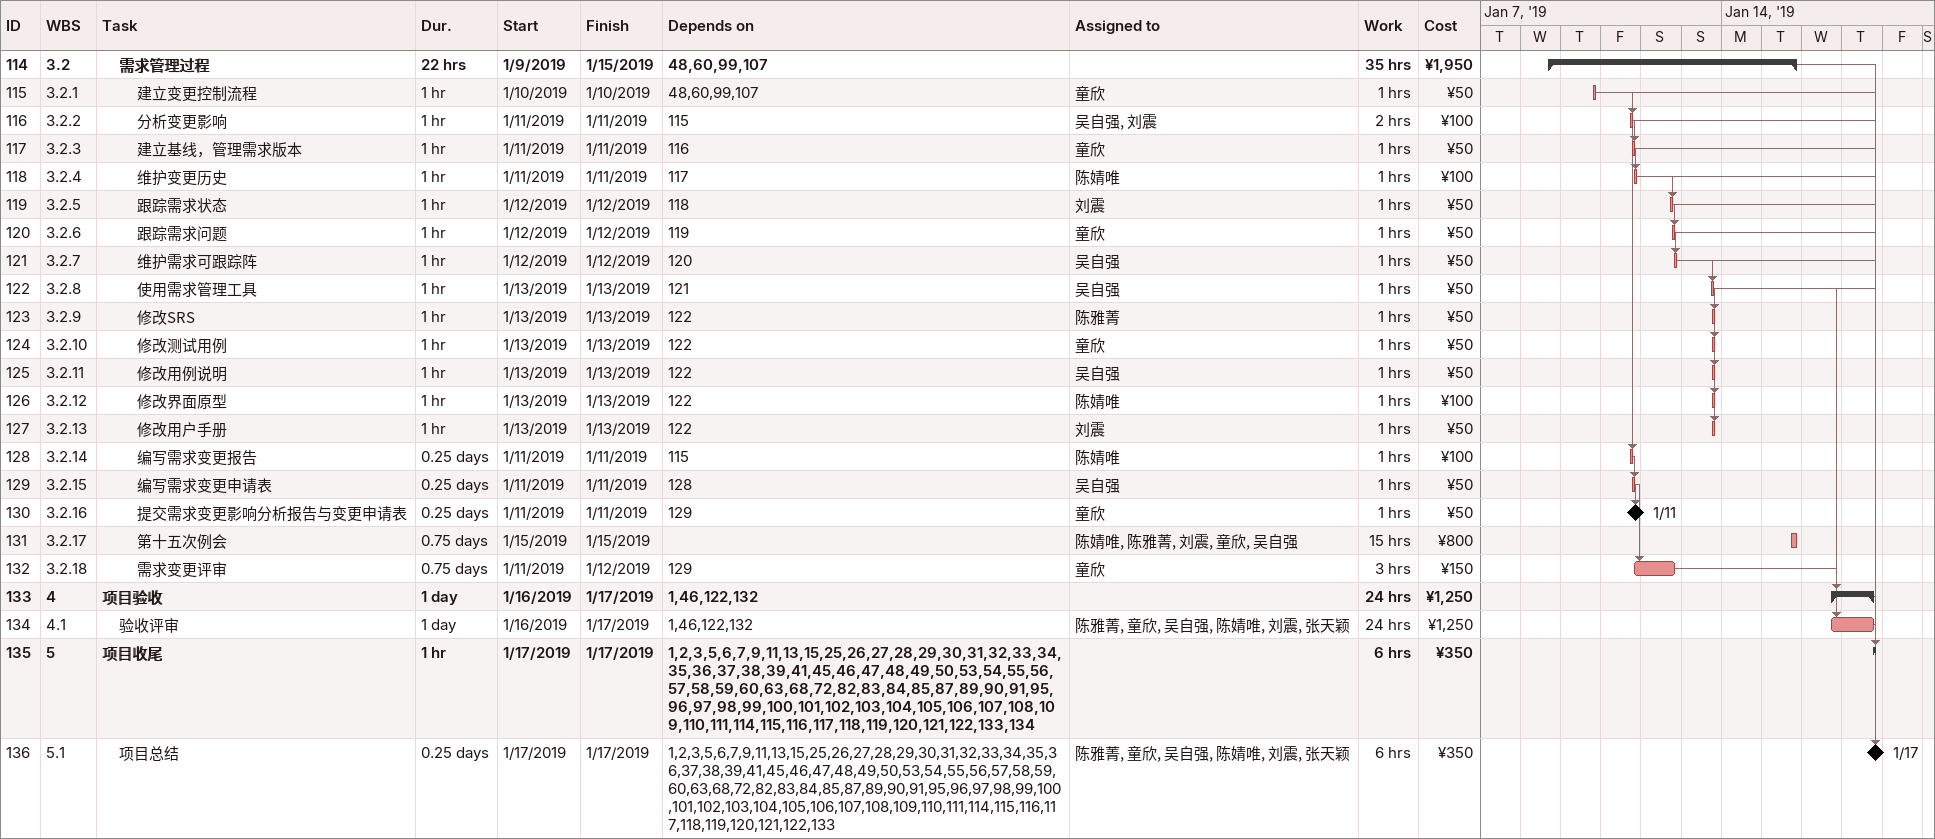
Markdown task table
| ID | WBS | Task | Duration | Start | Finish | Predecessors | Resources | Work (h) | Cost (¥) |
|---|---|---|---|---|---|---|---|---|---|
| 114 | 3.2 | **需求管理过程** | 22h | 2019-01-09 | 2019-01-15 | 48, 60, 99, 107 |  | 35 | 1950 |
| 115 | 3.2.1 | 建立变更控制流程 | 1h | 2019-01-10 | 2019-01-10 | 48, 60, 99, 107 | 童欣 | 1 | 50 |
| 116 | 3.2.2 | 分析变更影响 | 1h | 2019-01-11 | 2019-01-11 | 115 | 吴自强, 刘震 | 2 | 100 |
| 117 | 3.2.3 | 建立基线，管理需求版本 | 1h | 2019-01-11 | 2019-01-11 | 116 | 童欣 | 1 | 50 |
| 118 | 3.2.4 | 维护变更历史 | 1h | 2019-01-11 | 2019-01-11 | 117 | 陈婧唯 | 1 | 100 |
| 119 | 3.2.5 | 跟踪需求状态 | 1h | 2019-01-12 | 2019-01-12 | 118 | 刘震 | 1 | 50 |
| 120 | 3.2.6 | 跟踪需求问题 | 1h | 2019-01-12 | 2019-01-12 | 119 | 童欣 | 1 | 50 |
| 121 | 3.2.7 | 维护需求可跟踪阵 | 1h | 2019-01-12 | 2019-01-12 | 120 | 吴自强 | 1 | 50 |
| 122 | 3.2.8 | 使用需求管理工具 | 1h | 2019-01-13 | 2019-01-13 | 121 | 吴自强 | 1 | 50 |
| 123 | 3.2.9 | 修改SRS | 1h | 2019-01-13 | 2019-01-13 | 122 | 陈雅菁 | 1 | 50 |
| 124 | 3.2.10 | 修改测试用例 | 1h | 2019-01-13 | 2019-01-13 | 122 | 童欣 | 1 | 50 |
| 125 | 3.2.11 | 修改用例说明 | 1h | 2019-01-13 | 2019-01-13 | 122 | 吴自强 | 1 | 50 |
| 126 | 3.2.12 | 修改界面原型 | 1h | 2019-01-13 | 2019-01-13 | 122 | 陈婧唯 | 1 | 100 |
| 127 | 3.2.13 | 修改用户手册 | 1h | 2019-01-13 | 2019-01-13 | 122 | 刘震 | 1 | 50 |
| 128 | 3.2.14 | 编写需求变更报告 | 0.25d | 2019-01-11 | 2019-01-11 | 115 | 陈婧唯 | 1 | 100 |
| 129 | 3.2.15 | 编写需求变更申请表 | 0.25d | 2019-01-11 | 2019-01-11 | 128 | 吴自强 | 1 | 50 |
| 130 | 3.2.16 | 提交需求变更影响分析报告与变更申请表 | 0.25d | 2019-01-11 | 2019-01-11 | 129 | 童欣 | 1 | 50 |
| 131 | 3.2.17 | 第十五次例会 | 0.75d | 2019-01-15 | 2019-01-15 |  | 陈婧唯, 陈雅菁, 刘震, 童欣, 吴自强 | 15 | 800 |
| 132 | 3.2.18 | 需求变更评审 | 0.75d | 2019-01-11 | 2019-01-12 | 129 | 童欣 | 3 | 150 |
| 133 | 4 | **项目验收** | 1d | 2019-01-16 | 2019-01-17 | 1, 46, 122, 132 |  | 24 | 1250 |
| 134 | 4.1 | 验收评审 | 1d | 2019-01-16 | 2019-01-17 | 1, 46, 122, 132 | 陈雅菁, 童欣, 吴自强, 陈婧唯, 刘震, 张天颖 | 24 | 1250 |
| 135 | 5 | **项目收尾** | 1h | 2019-01-17 | 2019-01-17 | 1, 2, 3, 5, 6, 7, 9, 11, 13, 15, 25, 26, 27, 28, 29, 30, 31, 32, 33, 34, 35, 36, 37, 38, 39, 41, 45, 46, 47, 48, 49, 50, 53, 54, 55, 56, 57, 58, 59, 60, 63, 68, 72, 82, 83, 84, 85, 87, 89, 90, 91, 95, 96, 97, 98, 99, 100, 101, 102, 103, 104, 105, 106, 107, 108, 109, 110, 111, 114, 115, 116, 117, 118, 119, 120, 121, 122, 133, 134 |  | 6 | 350 |
| 136 | 5.1 | 项目总结 | 0.25d | 2019-01-17 | 2019-01-17 | 1, 2, 3, 5, 6, 7, 9, 11, 13, 15, 25, 26, 27, 28, 29, 30, 31, 32, 33, 34, 35, 36, 37, 38, 39, 41, 45, 46, 47, 48, 49, 50, 53, 54, 55, 56, 57, 58, 59, 60, 63, 68, 72, 82, 83, 84, 85, 87, 89, 90, 91, 95, 96, 97, 98, 99, 100, 101, 102, 103, 104, 105, 106, 107, 108, 109, 110, 111, 114, 115, 116, 117, 118, 119, 120, 121, 122, 133 | 陈雅菁, 童欣, 吴自强, 陈婧唯, 刘震, 张天颖 | 6 | 350 |
